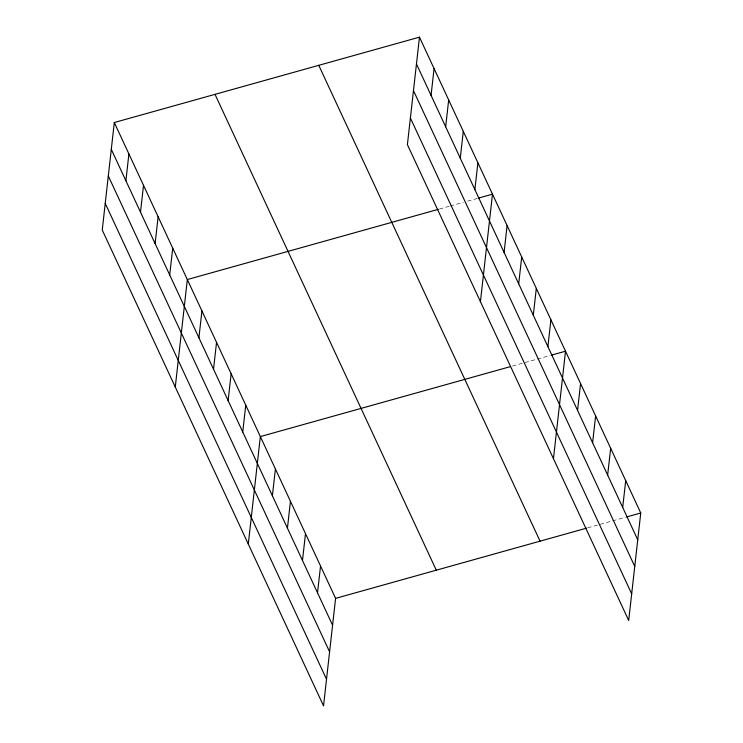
<?xml version="1.0" encoding="UTF-8"?>
<svg xmlns="http://www.w3.org/2000/svg" width="743" height="743" viewBox="0 0 743 743"><rect width="100%" height="100%" fill="white"/><g stroke="black" fill="none" stroke-linecap="round" stroke-linejoin="round"><path stroke-width="0.56" stroke-dasharray="3.71 2.79" d="M439.429 209.024L449.181 206.294M450.258 205.987L463.251 202.356M467.588 201.149L477.331 198.418M512.456 366.048L536.279 359.38M537.365 359.083L550.359 355.442M587.694 527.836L611.517 521.168M612.604 520.862L625.597 517.23"/><path stroke-width="1.11" d="M114.301 122.53L102.246 230.014L323.53 705.85L335.595 598.366L114.301 122.53L419.47 37.15L640.754 512.986L628.699 620.47L407.405 144.634L419.47 37.15M125.892 180.763L128.901 153.931M140.501 212.164L143.51 185.332M155.101 243.574L158.12 216.742M169.71 274.975L172.72 248.143M175.274 387.038L187.329 279.554L438.351 209.322M198.92 337.786L201.929 310.955M213.529 369.197L216.538 342.365M228.129 400.598L231.138 373.766M242.738 432.008L245.747 405.176M248.292 544.062L260.347 436.578L510.292 366.652M272.393 495.767L275.402 468.935M287.439 528.124L290.448 501.293M302.485 560.482L305.494 533.65M317.53 592.84L320.539 566.008M431.061 95.383L434.07 68.551M445.67 126.793L448.679 99.961M460.27 158.194L463.279 131.362M474.879 189.604L477.888 162.773M480.433 301.667L492.488 194.174L478.418 198.112M504.088 252.416L507.097 225.584M518.698 283.817L521.707 256.985M533.298 315.227L536.307 288.395M547.907 346.628L550.916 319.796M553.461 458.691L565.516 351.207L551.445 355.145M577.552 410.387L580.562 383.564M592.608 442.744L595.617 415.913M607.653 475.102L610.662 448.27M622.699 507.46L625.708 480.628M335.595 598.366L586.617 528.134M626.683 516.924L640.754 512.986M416.461 63.982L637.745 539.817M413.47 90.6L634.763 566.435M410.396 118.016L631.689 593.861M318.766 65.328L540.05 541.164M215.006 94.352L436.299 570.187M111.292 149.352L332.576 625.197M108.302 175.97L329.595 651.806M105.227 203.396L326.521 679.232"/></g></svg>
